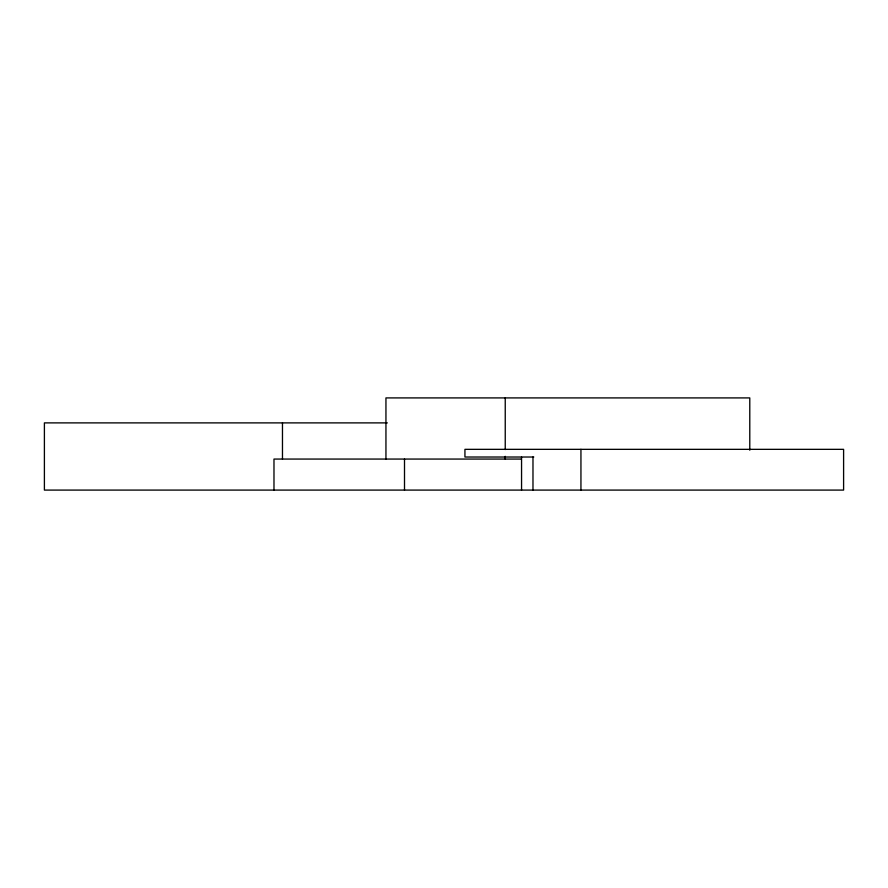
<?xml version="1.0" encoding="UTF-8"?>
<svg xmlns="http://www.w3.org/2000/svg" width="888" height="888" viewBox="0 0 888 888"><rect width="100%" height="100%" fill="white"/><g stroke="black" fill="none" stroke-linecap="round" stroke-linejoin="round"><path stroke-width="1.33" d="M387.346 422.888L44.4 422.888L44.4 490.087L843.6 490.087L843.6 449.339L464.935 449.339L464.935 457.02L533.788 457.02M521.145 459.063L273.981 459.063L273.981 490.087M749.783 450.194L749.783 397.913L385.947 397.913L385.947 459.063M580.941 449.339L580.941 490.087M532.978 457.02L532.978 490.087M521.556 457.02L521.556 490.087M505.239 397.913L505.239 449.55M505.239 456.343L505.239 459.063M404.506 459.063L404.506 490.087M282.473 422.888L282.473 459.063"/></g></svg>
